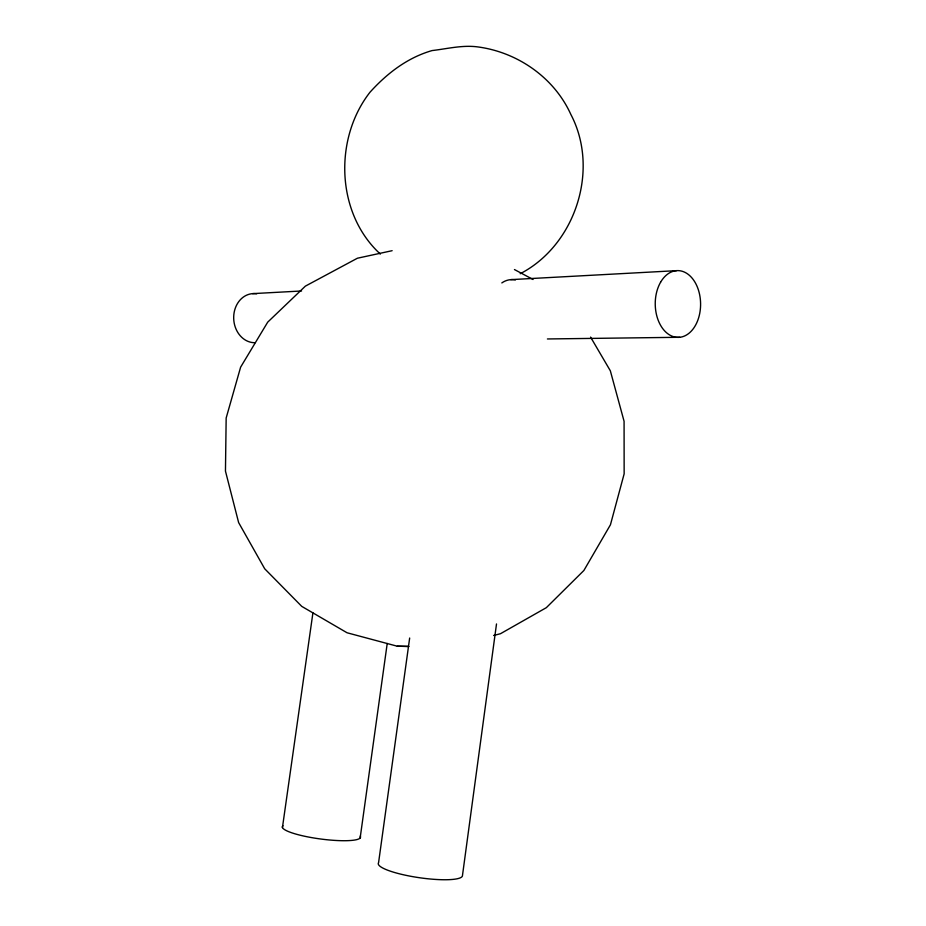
<?xml version="1.0" encoding="UTF-8"?>
<svg xmlns="http://www.w3.org/2000/svg" width="926" height="926" viewBox="0 0 926 926"><rect width="100%" height="100%" fill="white"/><g stroke="black" fill="none" stroke-linecap="round" stroke-linejoin="round"><path stroke-width="1.39" d="M496.51 623.95L462.398 876.065A42.561 8.184 8.3 0 1 416.191 877.223A42.561 8.184 8.3 0 1 378.572 862.708L409.662 638.014M360.156 837.961L387.218 643.477M282.442 827.555L312.919 612.862M520.215 273.726C575.359 245.205 599.909 169.747 570.844 114.43C554.118 77.39 517.125 51.902 477.156 46.832C462.016 44.957 447.038 48.835 432.072 50.571C407.359 57.69 386.999 73.397 369.972 92.253C333.661 138.796 336.057 213.547 380.366 254.083M493.616 635.491L500.491 633.708L546.34 607.664L583.889 570.474L610.442 524.787L624.147 473.857L624.078 421.295L610.338 370.794L590.58 337.099M392.138 250.691L357.401 258.227L305.372 286.134L267.707 322.155L240.621 367.159L226.164 418.008L225.458 471.091L238.63 522.588L264.709 568.784L301.749 606.38L347.053 632.771L397.3 646.221L408.597 646.452M252.613 293.635L301.563 290.984M510.735 279.64L676.547 270.658M547.416 338.962L679.834 337.284M397.3 646.221L408.806 646.441M514.451 269.547L533.052 279.49M255.009 342.713A24.574 20.592 86.6 0 1 233.699 316.646A24.574 20.592 86.6 0 1 256.664 293.82M360.214 836.12A39.436 7.026 7.6 0 1 320.315 838.956A39.436 7.026 7.6 0 1 282.974 825.772M501.823 282.928A29.933 22.201 88.6 0 1 515.388 279.953M660.574 282.268A33.382 22.675 89.4 0 0 673.931 336.809A33.382 22.675 89.4 0 0 699.246 292.917A33.382 22.675 89.4 0 0 660.574 282.268"/></g></svg>
